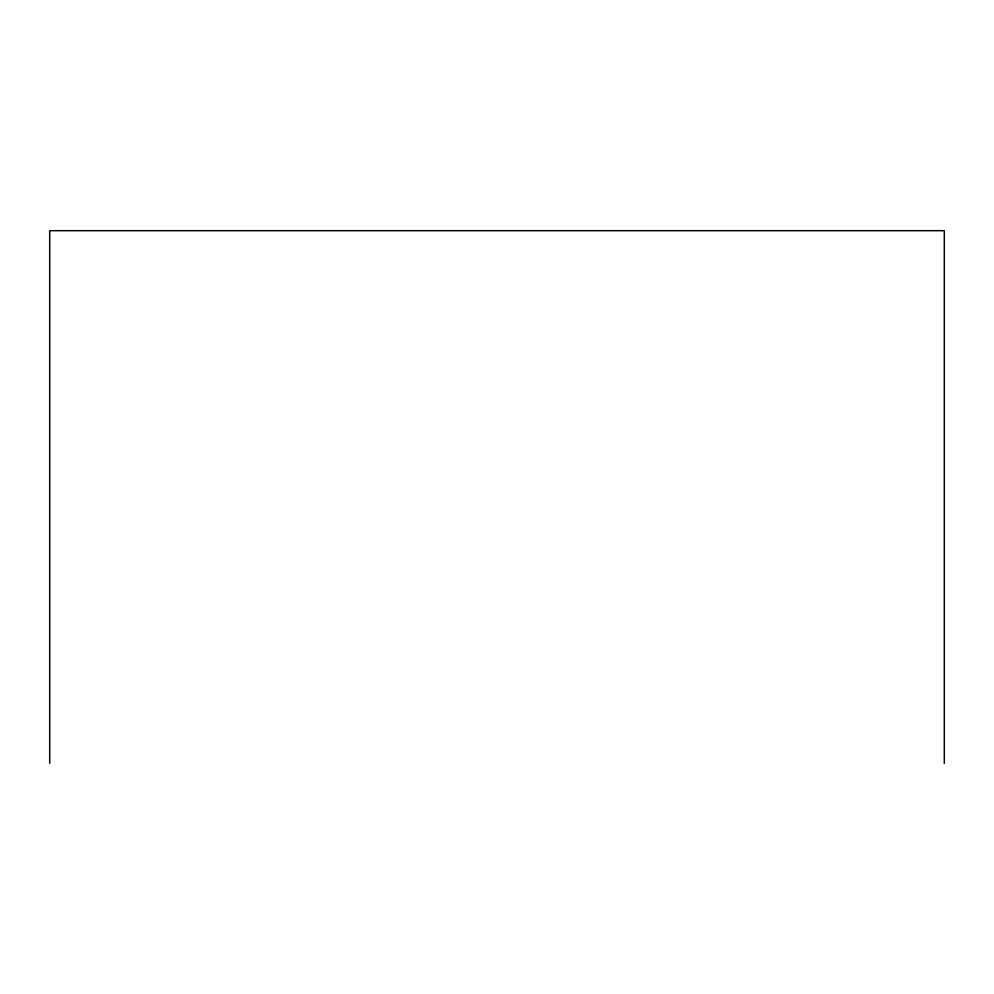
<?xml version="1.0" encoding="UTF-8"?>
<svg xmlns="http://www.w3.org/2000/svg" width="994" height="994" viewBox="0 0 994 994"><rect width="100%" height="100%" fill="white"/><g stroke="black" fill="none" stroke-linecap="round" stroke-linejoin="round"><path stroke-width="1.49" d="M944.3 763.317L944.3 230.683L49.7 230.683L49.7 763.317"/></g></svg>
